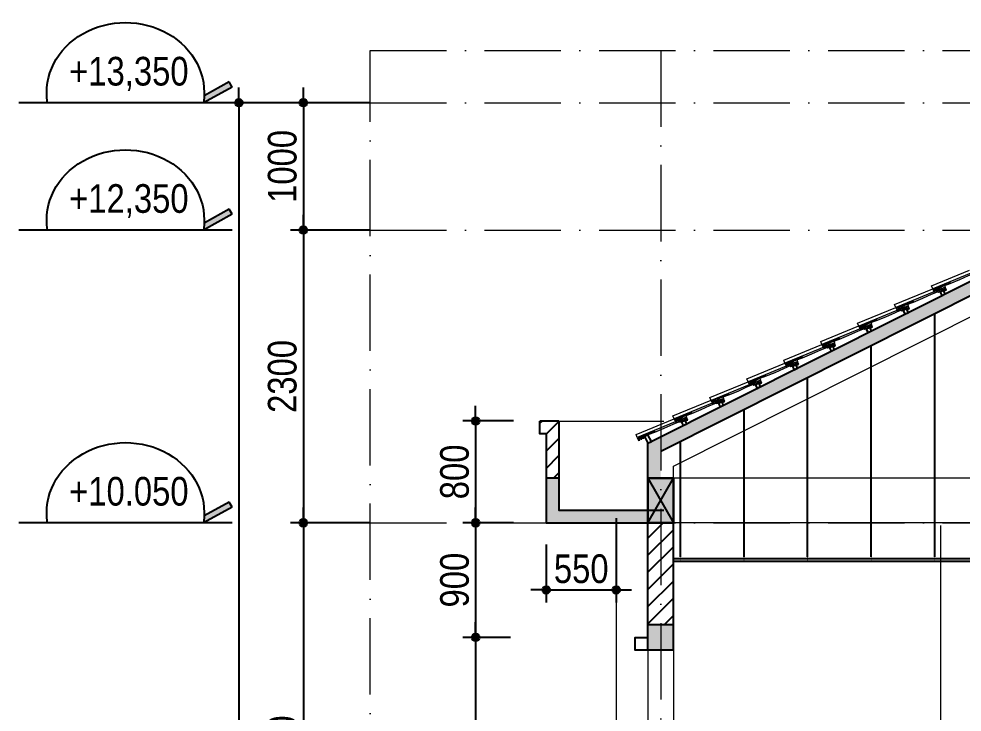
# Model space of a CAD drawing. Extents: x -1107188 to -523840, y 39692 to 514392.
# Drawn here: x -1088524 to -1081108, y 359529 to 364975 of the extents above; entities that cross this region are included whole.
import ezdxf
from ezdxf.enums import TextEntityAlignment as Align

# ---------------------------------------------------------------- set-up
doc = ezdxf.new("R2010")
doc.units = 0
doc.linetypes.add('ACAD_ISO10W100', pattern=[18, 12, -3, 0, -3])
doc.layers.get('DEFPOINTS').update_dxf_attribs({"linetype": 'CONTINUOUS'})
for name, color, linetype in [('009', 251, 'CONTINUOUS'), ('daucat', 220, 'CONTINUOUS'), ('DIM', 1, 'CONTINUOUS'), ('DOOR', 20, 'CONTINUOUS'), ('HACH', 8, 'CONTINUOUS'), ('netthay', 2, 'CONTINUOUS'), ('TAGS', 60, 'CONTINUOUS'), ('TUONG', 131, 'CONTINUOUS')]:
    doc.layers.add(name, color=color, linetype=linetype)
doc.layers.add('NET-THAY', color=2, linetype='CONTINUOUS', lineweight=13)
doc.layers.add('TRUC', color=24, linetype='CONTINUOUS', lineweight=0)
doc.styles.add('HEL-CONDENSE', font='')
doc.styles.get("Standard").update_dxf_attribs({"font": ''})
doc.styles.add('VNI-HELVE-CONDENSEN', font='')
doc.styles.get('HEL-CONDENSE').set_extended_font_data('VNI-Helve-Condense')
doc.styles.get('Standard').set_extended_font_data('VNI-Helve-Condense')
doc.styles.get('VNI-HELVE-CONDENSEN').set_extended_font_data('VNI-Helve-Condense')
doc.dimstyles.new('D100', dxfattribs={"dimtxt": 225, "dimasz": 1.2, "dimexe": 100, "dimexo": 0, "dimgap": 50, "dimtad": 1, "dimdec": 0, "dimzin": 13, "dimdsep": 46, "dimtxsty": 'HEL-CONDENSE', "dimblk": 'D50', "dimcen": 0, "dimclrd": 1, "dimclre": 1, "dimclrt": 7, "dimadec": 0, "dimazin": 0, "dimtfac": 1, "dimtdec": 0, "dimtmove": 0, "dimatfit": 3, "dimldrblk": 'D50', "dimfxl": 1, "dimtolj": 1, "dimtzin": 13, "dimarcsym": 0})
doc.dimstyles.get("Standard").update_dxf_attribs({"dimtxt": 0.18, "dimasz": 0.18, "dimexe": 0.18, "dimexo": 0.0625, "dimgap": 0.09, "dimtad": 0, "dimtih": 1, "dimtoh": 1, "dimdec": 4, "dimzin": 0, "dimdsep": 46, "dimtxsty": 'Standard', "dimcen": 0.09, "dimadec": 0, "dimazin": 0, "dimtfac": 1, "dimtdec": 4, "dimtofl": 0, "dimtmove": 0, "dimatfit": 3, "dimfxl": 1, "dimtolj": 1, "dimtzin": 0, "dimarcsym": 0})
pattern_1 = [(50, (-273694.05, -159675.198), (7.17260183, -0.62752135), [0.75, -8.25]), (355, (-273694.05, -159675.198), (-1.38751334, 7.52192134), [0.6, -6.6]), (100.4514, (-273693.452, -159675.25), (5.78509382, 6.89439542), [0.6374019, -7.01142112]), (46.1842, (-273694.05, -159673.198), (10.67241049, -1.65519014), [1.125, -12.375]), (96.6356, (-273693.161, -159673.336), (9.34662706, 9.7411787), [0.95610288, -10.51713]), (351.1842, (-273694.05, -159673.198), (9.34661945, 9.741186), [0.9, -9.9]), (21, (-273693.05, -159673.698), (5.96907052, -4.02618891), [0.75, -8.25]), (326, (-273693.05, -159673.698), (2.43315332, 7.25150045), [0.6, -6.6]), (71.4514, (-273692.5525, -159674.0334), (8.40222629, 3.22530497), [0.6374019, -7.01142112]), (37.5, (-273694.05, -159675.1978), (0.121598553, 3.328938538), [0, -6.52, 0, -6.7, 0, -6.625]), (7.5, (-273694.05, -159675.198), (2.630695374, 3.94411712), [0, -3.82, 0, -6.37, 0, -2.525]), (327.5, (-273696.28, -159675.1978), (5.338224362, -0.225548717), [0, -2.5, 0, -7.8, 0, -10.35]), (317.5, (-273697.28, -159675.198), (5.83186169, 1.00104982), [0, -3.25, 0, -5.18, 0, -7.35])]

# ---------------------------------------------------------------- blocks, each defined once
blk = doc.blocks.new('D50')
at = {"layer": 'DIM'}
blk.add_hatch(color=256, dxfattribs=at).paths.add_polyline_path([(25, 0, 1), (-25, 0, 1)])
blk.add_line((25, 0), (100, 0), dxfattribs=at)
blk.add_circle((0, 0), 25, dxfattribs=at)
blk = doc.blocks.new('*D1056')
at = {"layer": 'DEFPOINTS', "color": 0, "transparency": 16777216}
for p in [(-1085763, 364316.2), (-1086287.5, 363316.2), (-1085763, 363316.2)]:
    blk.add_point(p, dxfattribs=at)
at = {"layer": 'DIM', "color": 1, "lineweight": -2, "transparency": 16777216}
for p, q in [((-1085763, 364316.2), (-1086387.5, 364316.2)), ((-1086287.5, 364315), (-1086287.5, 363317.4)), ((-1085763, 363316.2), (-1086387.5, 363316.2))]:
    blk.add_line(p, q, dxfattribs=at)
at = {"layer": 'DIM', "color": 1, "lineweight": -2, "transparency": 16777216, "xscale": 1.199999999999999, "yscale": 1.199999999999999, "zscale": 1.199999999999999}
for p, rotation in [((-1086287.5, 364316.2), 90), ((-1086287.5, 363316.2), 270)]:
    blk.add_blockref('D50', p, dxfattribs=dict(at, rotation=rotation))
at = {"layer": 'DIM', "color": 7, "transparency": 16777216, "insert": (-1086452.4, 363816.2), "char_height": 225, "attachment_point": 5, "rotation": 90, "style": 'HEL-CONDENSE'}
blk.add_mtext('\\A1;1000', dxfattribs=at)
blk = doc.blocks.new('*D1057')
at = {"layer": 'DEFPOINTS', "color": 0, "transparency": 16777216}
for p in [(-1085763, 363316.2), (-1086287.5, 361016.2), (-1085763, 361016.2)]:
    blk.add_point(p, dxfattribs=at)
at = {"layer": 'DIM', "color": 1, "lineweight": -2, "transparency": 16777216}
for p, q in [((-1085763, 363316.2), (-1086387.5, 363316.2)), ((-1086287.5, 363315), (-1086287.5, 361017.4)), ((-1085763, 361016.2), (-1086387.5, 361016.2))]:
    blk.add_line(p, q, dxfattribs=at)
at = {"layer": 'DIM', "color": 1, "lineweight": -2, "transparency": 16777216, "xscale": 1.199999999999999, "yscale": 1.199999999999999, "zscale": 1.199999999999999}
for p, rotation in [((-1086287.5, 363316.2), 90), ((-1086287.5, 361016.2), 270)]:
    blk.add_blockref('D50', p, dxfattribs=dict(at, rotation=rotation))
at = {"layer": 'DIM', "color": 7, "transparency": 16777216, "insert": (-1086452.4, 362166.2), "char_height": 225, "attachment_point": 5, "rotation": 90, "style": 'HEL-CONDENSE'}
blk.add_mtext('\\A1;2300', dxfattribs=at)
blk = doc.blocks.new('*D1058')
at = {"layer": 'DEFPOINTS', "color": 0, "transparency": 16777216}
for p in [(-1085763, 361016.2), (-1086287.5, 357416.2), (-1085763, 357416.2)]:
    blk.add_point(p, dxfattribs=at)
at = {"layer": 'DIM', "color": 1, "lineweight": -2, "transparency": 16777216}
for p, q in [((-1085763, 361016.2), (-1086387.5, 361016.2)), ((-1086287.5, 361015), (-1086287.5, 357417.4)), ((-1085763, 357416.2), (-1086387.5, 357416.2))]:
    blk.add_line(p, q, dxfattribs=at)
at = {"layer": 'DIM', "color": 1, "lineweight": -2, "transparency": 16777216, "xscale": 1.199999999999999, "yscale": 1.199999999999999, "zscale": 1.199999999999999}
for p, rotation in [((-1086287.5, 361016.2), 90), ((-1086287.5, 357416.2), 270)]:
    blk.add_blockref('D50', p, dxfattribs=dict(at, rotation=rotation))
at = {"layer": 'DIM', "color": 7, "transparency": 16777216, "insert": (-1086452.4, 359216.2), "char_height": 225, "attachment_point": 5, "rotation": 90, "style": 'HEL-CONDENSE'}
blk.add_mtext('\\A1;3600', dxfattribs=at)
blk = doc.blocks.new('*D1062')
at = {"layer": 'DEFPOINTS', "color": 0, "transparency": 16777216}
for p in [(-1086387.5, 364316.2), (-1086794.5, 350966.2), (-1086387.5, 350966.2)]:
    blk.add_point(p, dxfattribs=at)
at = {"layer": 'DIM', "color": 1, "lineweight": -2, "transparency": 16777216}
for p, q in [((-1086387.5, 364316.2), (-1086894.5, 364316.2)), ((-1086794.5, 364315), (-1086794.5, 350967.4)), ((-1086387.5, 350966.2), (-1086894.5, 350966.2))]:
    blk.add_line(p, q, dxfattribs=at)
at = {"layer": 'DIM', "color": 1, "lineweight": -2, "transparency": 16777216, "xscale": 1.199999999999999, "yscale": 1.199999999999999, "zscale": 1.199999999999999}
for p, rotation in [((-1086794.5, 364316.2), 90), ((-1086794.5, 350966.2), 270)]:
    blk.add_blockref('D50', p, dxfattribs=dict(at, rotation=rotation))
at = {"layer": 'DIM', "color": 7, "transparency": 16777216, "insert": (-1086959.4, 357810), "char_height": 225, "attachment_point": 5, "rotation": 90, "style": 'HEL-CONDENSE'}
blk.add_mtext('\\A1;13350', dxfattribs=at)
blk = doc.blocks.new('CAODO')
at = {"layer": 'TAGS', "linetype": 'Continuous'}
h = blk.add_hatch(color=256, dxfattribs=at)
edge = h.paths.add_edge_path()
edge.add_line((-906.9, 181.5), (-931, 137.7))
edge.add_line((-931, 137.7), (-681, 0))
edge.add_ellipse((0, 87.1), major_axis=(688, 0), ratio=0.890858, start_angle=182.47792, end_angle=188.16658, ccw=False)
edge.add_line((-687.4, 60.6), (-906.9, 181.5))
for p, q in [((-931, 137.7), (-906.9, 181.5)), ((-906.9, 181.5), (-687.4, 60.6)), ((-931, 137.7), (-681, 0)), ((-931, 0), (931, 0))]:
    blk.add_line(p, q, dxfattribs=at)
blk.add_ellipse((0, 87.1), major_axis=(688, 0), ratio=0.890858, start_param=-0.142534, end_param=3.284126, dxfattribs=at)
at = {"layer": 'TAGS', "linetype": 'Continuous', "style": 'VNI-HELVE-CONDENSEN'}
blk.add_attdef('0.000', text='', height=250, dxfattribs=at).set_placement((0.2, 232.3), align=Align.MIDDLE_CENTER)
blk = doc.blocks.new('A$C281F37C7')
at = {"layer": 'NET-THAY'}
h = blk.add_hatch(dxfattribs=at)
h.set_pattern_fill('AR-CONC', color=8, style=0)
h.set_pattern_definition(pattern_1)
h.paths.add_polyline_path([(212.7, 140.4), (212.8, 140.6), (212.8, 140.9), (212.8, 141.2), (212.8, 142), (214, 142.8), (214.4, 143), (214.7, 143.2), (215.1, 143.3), (215.4, 143.4), (215.8, 143.4), (216.2, 143.3), (216.6, 143.3), (216.9, 143.2), (217.3, 143), (217.6, 142.8), (217.9, 142.6), (223, 136.8), (223.2, 136.6), (223.5, 136.4), (223.8, 136.2), (224.2, 136), (224.5, 135.9), (224.9, 135.8), (225.2, 135.8), (225.6, 135.8), (225.9, 135.8), (226.3, 135.9), (226.6, 136), (227, 136.2), (227.3, 136.4), (241, 146.5), (225.9, 166.9), (160.7, 118.8), (166.5, 111), (175.7, 117.8), (176.5, 118.4), (183.1, 115.9), (183.3, 115.8), (183.6, 115.8), (183.9, 115.8), (184.1, 115.9), (184.4, 116), (184.6, 116.2), (199.5, 128.9), (199.5, 129), (199.5, 129), (202.2, 131.3), (202.2, 131.3), (209.8, 137.8), (209.8, 137.8), (212.3, 140), (212.4, 140.1), (212.4, 140.1), (212.5, 140.2)])
h = blk.add_hatch(dxfattribs=at)
h.set_pattern_fill('AR-CONC', color=8, style=0)
h.set_pattern_definition(pattern_1)
h.paths.add_polyline_path([(135.5, 88.1), (166.5, 111), (160.7, 118.8), (6.9, 5.3), (18.4, -2), (75.7, 40.3)])
h = blk.add_hatch(dxfattribs=at)
h.set_pattern_fill('AR-CONC', color=8, style=0)
h.set_pattern_definition(pattern_1)
h.paths.add_polyline_path([(11.4, -7.2), (18.4, -2), (6.9, 5.3), (-112, -82.5), (-96.9, -102.9), (-89.3, -97.3), (-89, -97.1), (-88.7, -96.8), (-88.5, -96.5), (-88.3, -96.2), (-88.2, -95.9), (-88.1, -95.5), (-88, -95.2), (-87.2, -89.1), (-87.2, -88.8), (-87.1, -88.4), (-87, -88.1), (-86.8, -87.7), (-86.6, -87.4), (-86.4, -87.1), (-86.1, -86.9), (-85.8, -86.7), (-85.5, -86.5), (-85.1, -86.3), (-84.8, -86.2), (-84.4, -86.2), (-84.1, -86.1), (-83.7, -86.2), (-83.3, -86.2), (-77.8, -87.2), (-77.5, -87.2), (-77.1, -87.2), (-76.8, -87.2), (-76.4, -87.1), (-76.1, -87), (-75.8, -86.8), (-75.5, -86.6), (-75.2, -86.4), (-74.9, -86.1), (-74.7, -85.8), (-74.5, -85.5), (-74.4, -85.2), (-74.3, -84.8), (-74.2, -84.5), (-73.3, -78.6), (-73.2, -78.3), (-73.1, -77.9), (-73, -77.6), (-72.8, -77.3), (-72.6, -77), (-72.3, -76.7), (-72, -76.5), (-71.7, -76.3), (-71.4, -76.2), (-71.1, -76), (-70.7, -75.9), (-70.4, -75.9), (-70, -75.9), (-69.7, -75.9), (-63.8, -76.8), (-63.4, -76.8), (-63.1, -76.8), (-62.7, -76.8), (-62.3, -76.7), (-62, -76.6), (-61.7, -76.4), (-61.4, -76.2), (-61.1, -75.9), (-60.8, -75.7), (-60.6, -75.4), (-60.4, -75), (-60.3, -74.7), (-60.2, -74.3), (-60.1, -74), (-60.1, -73.6), (-60.1, -73.2), (-60.2, -72.9), (-60.9, -70.2), (-61, -69.5), (-61.1, -68.8), (-61.2, -68.1), (-61.2, -67.4), (-61.2, -66.7), (-61.2, -66), (-61.1, -65.3), (-60.9, -64.6), (-60.8, -63.9), (-60.6, -63.2), (-60.3, -62.5), (-60.1, -61.9), (-59.7, -61.3), (-59.4, -60.6), (-59, -60), (-57.7, -58.4), (-57.2, -57.9), (-56.6, -57.4), (-56.1, -57), (-50.4, -52.8), (-50.1, -52.5), (-49.8, -52.3), (-49.6, -51.9), (-49.4, -51.6), (-49.3, -51.2), (-49.2, -50.8), (-49, -49.1), (-48.9, -48.7), (-48.7, -48.3), (-48.6, -48), (-48.3, -47.7), (-48.1, -47.4), (-47.8, -47.1), (-34.7, -37.5)])
blk.add_line((217.4, 178.4), (225.9, 166.9), dxfattribs=at)
blk.add_lwpolyline([(-74.9, -86.1), (-74.7, -85.8), (-74.5, -85.5), (-74.4, -85.2), (-74.3, -84.8), (-74.2, -84.5), (-73.3, -78.6), (-73.2, -78.3), (-73.1, -77.9), (-73, -77.6), (-72.8, -77.3), (-72.6, -77), (-72.3, -76.7), (-72, -76.5), (-71.7, -76.3), (-71.4, -76.2), (-71.1, -76), (-70.7, -75.9), (-70.4, -75.9), (-70, -75.9), (-69.7, -75.9), (-63.8, -76.8), (-63.4, -76.8), (-63.1, -76.8), (-62.7, -76.8), (-62.3, -76.7), (-62, -76.6), (-61.7, -76.4), (-61.4, -76.2), (-61.1, -75.9), (-60.8, -75.7), (-60.6, -75.4), (-60.4, -75), (-60.3, -74.7), (-60.2, -74.3), (-60.1, -74), (-60.1, -73.6), (-60.1, -73.2), (-60.2, -72.9), (-60.9, -70.2), (-61, -69.5), (-61.1, -68.8), (-61.2, -68.1), (-61.2, -67.4), (-61.2, -66.7), (-61.2, -66), (-61.1, -65.3), (-60.9, -64.6), (-60.8, -63.9), (-60.6, -63.2), (-60.3, -62.5), (-60.1, -61.9), (-59.7, -61.3), (-59.4, -60.6), (-59, -60), (-57.7, -58.4), (-57.2, -57.9), (-56.6, -57.4), (-56.1, -57), (-50.4, -52.8), (-50.1, -52.5), (-49.8, -52.3), (-49.6, -51.9), (-49.4, -51.6), (-49.3, -51.2), (-49.2, -50.8), (-49, -49.1), (-48.9, -48.7), (-48.7, -48.3), (-48.6, -48), (-48.3, -47.7), (-48.1, -47.4), (-47.8, -47.1), (-34.7, -37.5), (11.4, -7.2), (75.7, 40.3), (135.5, 88.1), (175.7, 117.8), (176.5, 118.4), (183.1, 115.9), (183.3, 115.8), (183.6, 115.8), (183.9, 115.8), (184.1, 115.9), (184.4, 116), (184.6, 116.2), (212.3, 140), (212.5, 140.2), (212.7, 140.4), (212.8, 140.6), (212.8, 140.9), (212.8, 141.2), (212.8, 142), (214, 142.8), (214.4, 143), (214.7, 143.2), (215.1, 143.3), (215.4, 143.4), (215.8, 143.4), (216.2, 143.3), (216.6, 143.3), (216.9, 143.2), (217.3, 143), (217.6, 142.8), (217.9, 142.6), (223, 136.8), (223.2, 136.6), (223.5, 136.4), (223.8, 136.2), (224.2, 136), (224.5, 135.9), (224.9, 135.8), (225.2, 135.8), (225.6, 135.8), (225.9, 135.8), (226.3, 135.9), (226.6, 136), (227, 136.2), (227.3, 136.4), (241, 146.5), (225.9, 166.9), (-112, -82.5), (-96.9, -102.9), (-89.3, -97.3), (-89, -97.1), (-88.7, -96.8), (-88.5, -96.5), (-88.3, -96.2), (-88.2, -95.9), (-88.1, -95.5), (-88, -95.2), (-87.2, -89.1), (-87.2, -88.8), (-87.1, -88.4), (-87, -88.1), (-86.8, -87.7), (-86.6, -87.4), (-86.4, -87.1), (-86.1, -86.9), (-85.8, -86.7), (-85.5, -86.5), (-85.1, -86.3), (-84.8, -86.2), (-84.4, -86.2), (-84.1, -86.1), (-83.7, -86.2), (-83.3, -86.2), (-77.8, -87.2), (-77.5, -87.2), (-77.1, -87.2), (-76.8, -87.2), (-76.4, -87.1), (-76.1, -87), (-75.8, -86.8), (-75.5, -86.6), (-75.2, -86.4)], close=True, dxfattribs=at)
blk.add_lwpolyline([(-112, -82.5), (-127.1, -62.1), (133.6, 130.4)], dxfattribs=at)
blk = doc.blocks.new('*D1162')
at = {"layer": 'DEFPOINTS', "color": 0, "linetype": 'Continuous', "transparency": 16777216}
for p in [(-1083828, 361051.9), (-1084378, 360847), (-1083828, 360489.2)]:
    blk.add_point(p, dxfattribs=at)
at = {"layer": 'DIM', "color": 1, "linetype": 'Continuous', "lineweight": -2, "transparency": 16777216}
for p, q in [((-1083828, 361051.9), (-1083828, 360389.2)), ((-1084378, 360847), (-1084378, 360389.2)), ((-1084376.8, 360489.2), (-1083829.2, 360489.2))]:
    blk.add_line(p, q, dxfattribs=at)
at = {"layer": 'DIM', "color": 1, "linetype": 'Continuous', "lineweight": -2, "transparency": 16777216, "xscale": 1.199999999999999, "yscale": 1.199999999999999, "zscale": 1.199999999999999, "rotation": 180}
blk.add_blockref('D50', (-1084378, 360489.2), dxfattribs=at)
at = {"layer": 'DIM', "color": 1, "linetype": 'Continuous', "lineweight": -2, "transparency": 16777216, "xscale": 1.199999999999999, "yscale": 1.199999999999999, "zscale": 1.199999999999999}
blk.add_blockref('D50', (-1083828, 360489.2), dxfattribs=at)
at = {"layer": 'DIM', "color": 7, "linetype": 'Continuous', "transparency": 16777216, "insert": (-1084103, 360654.1), "char_height": 225, "attachment_point": 5, "style": 'HEL-CONDENSE'}
blk.add_mtext('\\A1;550', dxfattribs=at)
blk = doc.blocks.new('*D1110')
at = {"layer": 'DEFPOINTS', "color": 0, "linetype": 'Continuous', "transparency": 16777216}
for p in [(-1084636.6, 361816.2), (-1084933.1, 361016.2), (-1084636.6, 361016.2)]:
    blk.add_point(p, dxfattribs=at)
at = {"layer": 'DIM', "color": 1, "linetype": 'Continuous', "lineweight": -2, "transparency": 16777216}
for p, q in [((-1084636.6, 361816.2), (-1085033.1, 361816.2)), ((-1084933.1, 361815), (-1084933.1, 361017.4)), ((-1084636.6, 361016.2), (-1085033.1, 361016.2))]:
    blk.add_line(p, q, dxfattribs=at)
at = {"layer": 'DIM', "color": 1, "linetype": 'Continuous', "lineweight": -2, "transparency": 16777216, "xscale": 1.199999999999999, "yscale": 1.199999999999999, "zscale": 1.199999999999999}
for p, rotation in [((-1084933.1, 361816.2), 90), ((-1084933.1, 361016.2), 270)]:
    blk.add_blockref('D50', p, dxfattribs=dict(at, rotation=rotation))
at = {"layer": 'DIM', "color": 7, "linetype": 'Continuous', "transparency": 16777216, "insert": (-1085098, 361416.2), "char_height": 225, "attachment_point": 5, "rotation": 90, "style": 'HEL-CONDENSE'}
blk.add_mtext('\\A1;800', dxfattribs=at)
blk = doc.blocks.new('*D1111')
at = {"layer": 'DEFPOINTS', "color": 0, "linetype": 'Continuous', "transparency": 16777216}
for p in [(-1084636.6, 361016.2), (-1084933.1, 360116.2), (-1084658.7, 360116.2)]:
    blk.add_point(p, dxfattribs=at)
at = {"layer": 'DIM', "color": 1, "linetype": 'Continuous', "lineweight": -2, "transparency": 16777216}
for p, q in [((-1084636.6, 361016.2), (-1085033.1, 361016.2)), ((-1084933.1, 361015), (-1084933.1, 360117.4)), ((-1084658.7, 360116.2), (-1085033.1, 360116.2))]:
    blk.add_line(p, q, dxfattribs=at)
at = {"layer": 'DIM', "color": 1, "linetype": 'Continuous', "lineweight": -2, "transparency": 16777216, "xscale": 1.199999999999999, "yscale": 1.199999999999999, "zscale": 1.199999999999999}
for p, rotation in [((-1084933.1, 361016.2), 90), ((-1084933.1, 360116.2), 270)]:
    blk.add_blockref('D50', p, dxfattribs=dict(at, rotation=rotation))
at = {"layer": 'DIM', "color": 7, "linetype": 'Continuous', "transparency": 16777216, "insert": (-1085098, 360566.2), "char_height": 225, "attachment_point": 5, "rotation": 90, "style": 'HEL-CONDENSE'}
blk.add_mtext('\\A1;900', dxfattribs=at)
blk = doc.blocks.new('*D1112')
at = {"layer": 'DEFPOINTS', "color": 0, "linetype": 'Continuous', "transparency": 16777216}
for p in [(-1084658.7, 360116.2), (-1084933.1, 358116.2), (-1084583.7, 358116.2)]:
    blk.add_point(p, dxfattribs=at)
at = {"layer": 'DIM', "color": 1, "linetype": 'Continuous', "lineweight": -2, "transparency": 16777216}
for p, q in [((-1084658.7, 360116.2), (-1085033.1, 360116.2)), ((-1084933.1, 360115), (-1084933.1, 358117.4)), ((-1084583.7, 358116.2), (-1085033.1, 358116.2))]:
    blk.add_line(p, q, dxfattribs=at)
at = {"layer": 'DIM', "color": 1, "linetype": 'Continuous', "lineweight": -2, "transparency": 16777216, "xscale": 1.199999999999999, "yscale": 1.199999999999999, "zscale": 1.199999999999999}
for p, rotation in [((-1084933.1, 360116.2), 90), ((-1084933.1, 358116.2), 270)]:
    blk.add_blockref('D50', p, dxfattribs=dict(at, rotation=rotation))
at = {"layer": 'DIM', "color": 7, "linetype": 'Continuous', "transparency": 16777216, "insert": (-1085098, 359116.2), "char_height": 225, "attachment_point": 5, "rotation": 90, "style": 'HEL-CONDENSE'}
blk.add_mtext('\\A1;2000', dxfattribs=at)

msp = doc.modelspace()

# ---------------------------------------------------------------- hatches: boundary and pattern name
at = {"layer": '009'}
h = msp.add_hatch(dxfattribs=at)
h.set_pattern_fill('ANSI31', color=256, scale=30, style=0)
h.set_pattern_definition([(45, (-2383834.07, 165885.91), (-67.351921, 67.351921), [])])
h.paths.add_polyline_path([(-1084278.048, 361816.155), (-1084428.048, 361816.155), (-1084428.048, 361716.155), (-1084378.048, 361716.155), (-1084378.048, 361366.155), (-1084278.048, 361366.155)])
h.paths.add_polyline_path([(-1083478.048, 361016.155), (-1083578.048, 361016.155), (-1083578.048, 360216.155), (-1083478.048, 360216.155)])
h.paths.add_polyline_path([(-1083378.048, 361016.155), (-1083478.048, 361016.155), (-1083478.048, 360216.155), (-1083378.048, 360216.155)])
at = {"layer": 'NET-THAY'}
h = msp.add_hatch(dxfattribs=at)
h.set_pattern_fill('AR-CONC', color=8, style=0)
h.set_pattern_definition([(35.9228278, (-1386103.811, 274304.953), (6.80457029, -2.35325798), [0.75, -8.25]), (340.9228278, (-1386103.811, 274304.953), (0.48370129, 7.6335134), [0.6, -6.6]), (86.3742278, (-1386103.244, 274304.757), (7.28827564, 5.2802497), [0.6374019, -7.01142112]), (32.107028, (-1386103.325, 274306.893), (9.94931778, -4.20131832), [1.125, -12.375]), (82.558428, (-1386102.495, 274306.543), (11.4352715, 7.1752746), [0.95610288, -10.51713]), (337.107028, (-1386103.325, 274306.893), (11.4352659, 7.1752835), [0.9, -9.9]), (6.9228278, (-1386102.476, 274306.165), (4.81052917, -5.35712694), [0.75, -8.25]), (311.9228278, (-1386102.476, 274306.165), (4.12385541, 6.44191822), [0.6, -6.6]), (57.3742278, (-1386102.0754, 274305.7185), (8.93438536, 1.0847843), [0.6374019, -7.01142112]), (23.4228278, (-1386103.811, 274304.9532), (0.927639804, 3.199390941), [0, -6.52, 0, -6.7, 0, -6.625]), (353.4228278, (-1386103.811, 274304.9532), (3.511014947, 3.18581105), [0, -3.82, 0, -6.37, 0, -2.525]), (313.4228278, (-1386105.974, 274305.4956), (5.12305225, -1.517183968), [0, -2.5, 0, -7.8, 0, -10.35]), (303.4228278, (-1386106.944, 274305.739), (5.900208975, -0.447488114), [0, -3.25, 0, -5.18, 0, -7.35])])
h.paths.add_polyline_path([(-1081782.214, 362604.98), (-1081774.13, 362608.304), (-1081783.511, 362618.178), (-1081920.22, 362561.949), (-1081910.558, 362538.458), (-1081901.744, 362542.084), (-1081901.418, 362542.24), (-1081901.112, 362542.431), (-1081900.83, 362542.657), (-1081900.574, 362542.912), (-1081900.349, 362543.195), (-1081900.158, 362543.501), (-1081900.002, 362543.827), (-1081897.782, 362549.509), (-1081897.648, 362549.851), (-1081897.475, 362550.175), (-1081897.267, 362550.477), (-1081897.025, 362550.753), (-1081896.753, 362551), (-1081896.455, 362551.213), (-1081896.134, 362551.392), (-1081895.794, 362551.532), (-1081895.441, 362551.633), (-1081895.079, 362551.692), (-1081894.712, 362551.71), (-1081894.346, 362551.685), (-1081893.985, 362551.619), (-1081893.634, 362551.512), (-1081893.297, 362551.365), (-1081888.208, 362549.105), (-1081887.869, 362548.985), (-1081887.519, 362548.903), (-1081887.162, 362548.86), (-1081886.802, 362548.859), (-1081886.445, 362548.897), (-1081886.094, 362548.976), (-1081885.754, 362549.093), (-1081885.429, 362549.248), (-1081885.124, 362549.438), (-1081884.842, 362549.661), (-1081884.587, 362549.915), (-1081884.362, 362550.195), (-1081884.169, 362550.499), (-1081884.013, 362550.823), (-1081881.724, 362556.311), (-1081881.568, 362556.634), (-1081881.376, 362556.937), (-1081881.152, 362557.217), (-1081880.897, 362557.471), (-1081880.616, 362557.694), (-1081880.312, 362557.884), (-1081879.988, 362558.039), (-1081879.649, 362558.156), (-1081879.299, 362558.235), (-1081878.942, 362558.275), (-1081878.583, 362558.274), (-1081878.227, 362558.233), (-1081877.877, 362558.152), (-1081877.538, 362558.033), (-1081872.051, 362555.743), (-1081871.703, 362555.621), (-1081871.343, 362555.539), (-1081870.976, 362555.5), (-1081870.607, 362555.503), (-1081870.241, 362555.549), (-1081869.883, 362555.636), (-1081869.537, 362555.764), (-1081869.208, 362555.931), (-1081868.901, 362556.135), (-1081868.619, 362556.372), (-1081868.366, 362556.641), (-1081868.146, 362556.937), (-1081867.961, 362557.256), (-1081867.814, 362557.595), (-1081867.707, 362557.948), (-1081867.642, 362558.311), (-1081867.619, 362558.679), (-1081867.604, 362561.417), (-1081867.58, 362562.127), (-1081867.517, 362562.835), (-1081867.414, 362563.538), (-1081867.272, 362564.235), (-1081867.091, 362564.922), (-1081866.872, 362565.598), (-1081866.616, 362566.261), (-1081866.323, 362566.908), (-1081865.994, 362567.538), (-1081865.631, 362568.149), (-1081865.234, 362568.738), (-1081864.804, 362569.304), (-1081864.344, 362569.846), (-1081863.854, 362570.36), (-1081863.336, 362570.847), (-1081861.63, 362572.122), (-1081861.017, 362572.481), (-1081860.385, 362572.806), (-1081859.735, 362573.094), (-1081853.224, 362575.772), (-1081852.872, 362575.945), (-1081852.545, 362576.162), (-1081852.249, 362576.42), (-1081851.99, 362576.715), (-1081851.771, 362577.04), (-1081851.597, 362577.392), (-1081850.92, 362579.014), (-1081850.746, 362579.365), (-1081850.527, 362579.691), (-1081850.267, 362579.986), (-1081849.972, 362580.244), (-1081849.645, 362580.461), (-1081849.293, 362580.633), (-1081834.22, 362586.833)])
at = {"layer": 'TUONG'}
h = msp.add_hatch(color=4, dxfattribs=at)
h.paths.add_polyline_path([(-1074578.048, 363177.025), (-1077378.048, 363177.025), (-1077378.048, 363077.025), (-1074578.048, 363077.025)])
h.paths.add_polyline_path([(-1077578.048, 363177.025), (-1080478.048, 363177.025), (-1080478.048, 363077.025), (-1077578.048, 363077.025)])
h.paths.add_polyline_path([(-1083478.048, 361691.68), (-1083578.048, 361641.435), (-1083578.048, 361366.155), (-1083478.048, 361366.155)])
h.paths.add_polyline_path([(-1083478.048, 361579.767), (-1080498.14, 363077.025), (-1080478.048, 363077.025), (-1080478.048, 363177.025), (-1080521.85, 363177.025), (-1083478.048, 361691.68)])
h = msp.add_hatch(color=4, dxfattribs=at)
h.paths.add_polyline_path([(-1083453.048, 361116.155), (-1083453.048, 361016.155), (-1083578.048, 361016.155), (-1083578.048, 361116.155)])
h.paths.add_polyline_path([(-1084278.048, 361366.155), (-1084378.048, 361366.155), (-1084378.048, 361016.155), (-1083578.048, 361016.155), (-1083578.048, 361116.155), (-1084278.048, 361116.155)])
h = msp.add_hatch(color=256, dxfattribs=at)
h.paths.add_polyline_path([(-1083478.048, 360216.155), (-1083578.048, 360216.155), (-1083578.048, 360016.155), (-1083478.048, 360016.155)])
h.paths.add_polyline_path([(-1083378.048, 360216.155), (-1083478.048, 360216.155), (-1083478.048, 360016.155), (-1083378.048, 360016.155)])

# ---------------------------------------------------------------- linework, layer by layer
at = {"layer": 'daucat', "const_width": 4}
for points in [[(-1083323.048, 360816.155), (-1083323.048, 360716.155), (-1083353.048, 360716.155)], [(-1083323.048, 360816.155), (-1083323.048, 360716.155), (-1083293.048, 360716.155)], [(-1082823.048, 360816.155), (-1082823.048, 360716.155), (-1082853.048, 360716.155)], [(-1082823.048, 360816.155), (-1082823.048, 360716.155), (-1082793.048, 360716.155)], [(-1082323.048, 360816.155), (-1082323.048, 360716.155), (-1082353.048, 360716.155)], [(-1082323.048, 360816.155), (-1082323.048, 360716.155), (-1082293.048, 360716.155)], [(-1081823.048, 360816.155), (-1081823.048, 360716.155), (-1081853.048, 360716.155)], [(-1081823.048, 360816.155), (-1081823.048, 360716.155), (-1081793.048, 360716.155)], [(-1081323.048, 360816.155), (-1081323.048, 360716.155), (-1081353.048, 360716.155)], [(-1081323.048, 360816.155), (-1081323.048, 360716.155), (-1081293.048, 360716.155)]]:
    msp.add_lwpolyline(points, dxfattribs=at)
at = {"layer": 'DOOR'}
for points in [[(-1083378.048, 360736.155), (-1050578.048, 360736.155)], [(-1083378.048, 360716.155), (-1050578.048, 360716.155)]]:
    msp.add_lwpolyline(points, dxfattribs=at)
at = {"layer": 'HACH'}
for points in [[(-1081323.048, 360749.745), (-1081323.048, 362662.549)], [(-1081823.048, 360749.745), (-1081823.048, 362411.323)], [(-1082323.048, 360749.745), (-1082323.048, 362160.098)], [(-1082823.048, 360749.745), (-1082823.048, 361908.873)], [(-1083323.048, 360749.745), (-1083323.048, 361657.647)]]:
    msp.add_lwpolyline(points, dxfattribs=at)
at = {"layer": 'NET-THAY'}
for p, q in [((-1083378.048, 361462.142), (-1080164.038, 363077.025)), ((-1084353.048, 361816.155), (-1083453.048, 361816.155)), ((-1083378.048, 361366.155), (-1083378.048, 361462.142)), ((-1050478.048, 361366.155), (-1083478.048, 361366.155)), ((-1050578.048, 361016.155), (-1083378.048, 361016.155)), ((-1081278.048, 360996.155), (-1081278.048, 357416.155)), ((-1083578.048, 360016.155), (-1083578.048, 358216.155)), ((-1083378.048, 360016.155), (-1083378.048, 358216.155))]:
    msp.add_line(p, q, dxfattribs=at)
msp.add_lwpolyline([(-1083828.048, 361016.155), (-1083828.048, 351716.155)], dxfattribs=at)
at = {"layer": 'TRUC', "linetype": 'ACAD_ISO10W100', "ltscale": 50}
for points in [[(-1085763.032, 364727.721), (-1048568.312, 364727.721)], [(-1083478.048, 364727.721), (-1083478.048, 350666.155)], [(-1085763.032, 364316.155), (-1048568.312, 364316.155)], [(-1085763.032, 363316.155), (-1048568.312, 363316.155)], [(-1085763.032, 361016.155), (-1048568.312, 361016.155)]]:
    msp.add_lwpolyline(points, dxfattribs=at)
msp.add_lwpolyline([(-1085763.032, 364727.721), (-1048568.312, 364727.721), (-1048568.312, 350666.155), (-1085763.032, 350666.155)], close=True, dxfattribs=at)
at = {"layer": 'TUONG', "color": 4}
for p, q in [((-1083578.048, 361641.435), (-1080521.85, 363177.025)), ((-1083478.048, 361579.767), (-1080498.14, 363077.025)), ((-1083578.048, 361366.155), (-1083578.048, 361641.435)), ((-1084278.048, 361366.155), (-1084378.048, 361366.155)), ((-1083578.048, 361016.155), (-1083378.048, 361366.155)), ((-1083578.048, 361366.155), (-1083378.048, 361016.155)), ((-1083578.048, 361016.155), (-1083378.048, 361366.155)), ((-1083578.048, 361366.155), (-1083378.048, 361016.155)), ((-1083578.048, 361216.155), (-1083578.048, 361016.155)), ((-1083578.048, 361216.155), (-1083578.048, 361016.155)), ((-1083578.048, 361216.155), (-1083578.048, 361016.155)), ((-1083378.048, 361216.155), (-1083378.048, 361016.155))]:
    msp.add_line(p, q, dxfattribs=at)
at = {"layer": 'TUONG'}
for p, q in [((-1084278.048, 361816.155), (-1084428.048, 361816.155)), ((-1083578.048, 361266.155), (-1083578.048, 361366.155)), ((-1083578.048, 361366.155), (-1083578.048, 361266.155)), ((-1083578.048, 360016.155), (-1083578.048, 361016.155)), ((-1083378.048, 360016.155), (-1083378.048, 361016.155)), ((-1083378.048, 360216.155), (-1083578.048, 360216.155)), ((-1083378.048, 360016.155), (-1083578.048, 360016.155))]:
    msp.add_line(p, q, dxfattribs=at)
for points in [[(-1081267.557, 362802.344), (-1081240.751, 362815.813), (-1081254.219, 362842.619), (-1081281.026, 362829.15)], [(-1081557.962, 362656.429), (-1081531.156, 362669.898), (-1081544.625, 362696.705), (-1081571.431, 362683.236)], [(-1081848.367, 362510.515), (-1081821.561, 362523.984), (-1081835.03, 362550.79), (-1081861.836, 362537.321)], [(-1082138.773, 362364.6), (-1082111.966, 362378.069), (-1082125.435, 362404.876), (-1082152.242, 362391.407)], [(-1082429.178, 362218.686), (-1082402.371, 362232.155), (-1082415.84, 362258.961), (-1082442.647, 362245.493)], [(-1082719.583, 362072.772), (-1082692.777, 362086.241), (-1082706.246, 362113.047), (-1082733.052, 362099.578)], [(-1083009.988, 361926.857), (-1082983.182, 361940.326), (-1082996.651, 361967.133), (-1083023.457, 361953.664)], [(-1083300.394, 361780.943), (-1083273.587, 361794.412), (-1083287.056, 361821.218), (-1083313.863, 361807.749)], [(-1083578.048, 361641.435), (-1083551.241, 361654.904), (-1083578.179, 361708.517), (-1083604.986, 361695.048)]]:
    msp.add_lwpolyline(points, close=True, dxfattribs=at)
for points in [[(-1084378.048, 361716.155), (-1084428.048, 361716.155), (-1084428.048, 361816.155), (-1084428.048, 361816.155)], [(-1084278.048, 361816.155), (-1084278.048, 361116.155), (-1083453.048, 361116.155)], [(-1084378.048, 361716.155), (-1084378.048, 361016.155), (-1083453.048, 361016.155)], [(-1083578.048, 360016.155), (-1083678.048, 360016.155), (-1083678.048, 360116.155), (-1083578.048, 360116.155)]]:
    msp.add_lwpolyline(points, dxfattribs=at)
at = {"layer": 'TUONG', "color": 4}
for points in [[(-1083378.048, 361366.155), (-1083578.048, 361366.155), (-1083578.048, 361016.155), (-1083378.048, 361016.155)], [(-1083578.048, 361366.155), (-1083378.048, 361366.155), (-1083378.048, 361016.155), (-1083578.048, 361016.155)], [(-1083578.048, 361366.155), (-1083378.048, 361366.155), (-1083378.048, 361016.155), (-1083578.048, 361016.155)]]:
    msp.add_lwpolyline(points, close=True, dxfattribs=at)
at = {"layer": 'TUONG'}
for points in [[(-1083378.048, 361016.155), (-1083578.048, 361016.155), (-1083378.048, 361366.155), (-1083578.048, 361366.155)], [(-1083378.048, 361016.155), (-1083578.048, 361016.155), (-1083378.048, 361366.155), (-1083578.048, 361366.155)], [(-1083378.048, 361016.155), (-1083578.048, 361016.155), (-1083378.048, 361366.155), (-1083578.048, 361366.155)], [(-1083578.048, 361016.155), (-1083378.048, 361016.155), (-1083578.048, 361366.155), (-1083378.048, 361366.155)]]:
    msp.add_trace(points, dxfattribs=at)

# ---------------------------------------------------------------- block references
at = {"layer": 'netthay', "color": 8, "rotation": 345.9228278490406}
for p in [(-1081210.686, 362906.561), (-1081501.091, 362760.646), (-1081791.496, 362614.731), (-1082081.903, 362468.816), (-1082081.902, 362468.817), (-1082372.308, 362322.902), (-1082372.307, 362322.903), (-1082662.714, 362176.987), (-1082662.712, 362176.988), (-1082953.119, 362031.073), (-1082953.117, 362031.074), (-1083243.523, 361885.159), (-1083533.928, 361739.245)]:
    msp.add_blockref('A$C281F37C7', p, dxfattribs=at)
at = {"layer": 'TAGS', "linetype": 'Continuous'}
ref = msp.add_blockref('CAODO', (-1087686.199, 364316.155), dxfattribs=dict(at, xscale=-0.9000000001396984, yscale=0.9000000001396984, zscale=0.9))
ref.add_attrib('0.000', '+13,350', dxfattribs={"color": 7, "linetype": 'Continuous', "height": 225, "style": 'VNI-HELVE-CONDENSEN'}).set_placement((-1087659.367, 364564.253), align=Align.MIDDLE_CENTER)
ref = msp.add_blockref('CAODO', (-1087686.199, 363316.155), dxfattribs=dict(at, xscale=-0.9000000001396984, yscale=0.9000000001396984, zscale=0.9))
ref.add_attrib('0.000', '+12,350', dxfattribs={"color": 7, "linetype": 'Continuous', "height": 225, "style": 'VNI-HELVE-CONDENSEN'}).set_placement((-1087659.367, 363564.253), align=Align.MIDDLE_CENTER)
ref = msp.add_blockref('CAODO', (-1087686.199, 361016.155), dxfattribs=dict(at, xscale=-0.9000000001396984, yscale=0.9000000001396984, zscale=0.9))
ref.add_attrib('0.000', '+10.050', dxfattribs={"color": 7, "linetype": 'Continuous', "height": 225, "style": 'VNI-HELVE-CONDENSEN'}).set_placement((-1087659.367, 361264.253), align=Align.MIDDLE_CENTER)

# ---------------------------------------------------------------- dimensions: what is measured, and where the dimension line sits
at = {"layer": 'DIM'}
for base, p1, p2, picture, middle in [((-1086794.475, 350966.155), (-1086387.509, 364316.155), (-1086387.509, 350966.155), '*D1062', (-1086794.475, 357810.007)), ((-1086287.509, 363316.155), (-1085763.032, 364316.155), (-1085763.032, 363316.155), '*D1056', (-1086287.509, 363816.155))]:
    dim = msp.add_linear_dim(base=base, p1=p1, p2=p2, angle=90, dimstyle='Standard', override={"dimtxt": 225, "dimasz": 1.2, "dimexe": 100, "dimexo": 0, "dimgap": 50, "dimtad": 1, "dimtih": 0, "dimtoh": 0, "dimdec": 2, "dimzin": 13, "dimtxsty": 'HEL-CONDENSE', "dimblk": 'D50', "dimcen": 0, "dimclrd": 1, "dimclre": 1, "dimclrt": 7, "dimtdec": 2, "dimtofl": 1, "dimldrblk": 'D50', "dimtzin": 13}, dxfattribs=at)
    dim.commit()
    dim.dimension.update_dxf_attribs({"geometry": picture, "text_midpoint": middle, "dimtype": 160})
for base, p1, p2, picture, middle in [((-1086287.509, 361016.155), (-1085763.032, 363316.155), (-1085763.032, 361016.155), '*D1057', (-1086452.409, 362166.155)), ((-1086287.509, 357416.155), (-1085763.032, 361016.155), (-1085763.032, 357416.155), '*D1058', (-1086452.409, 359216.155))]:
    dim = msp.add_linear_dim(base=base, p1=p1, p2=p2, angle=90, dimstyle='Standard', override={"dimtxt": 225, "dimasz": 1.2, "dimexe": 100, "dimexo": 0, "dimgap": 50, "dimtad": 1, "dimtih": 0, "dimtoh": 0, "dimdec": 2, "dimzin": 13, "dimtxsty": 'HEL-CONDENSE', "dimblk": 'D50', "dimcen": 0, "dimclrd": 1, "dimclre": 1, "dimclrt": 7, "dimtdec": 2, "dimtofl": 1, "dimtmove": 1, "dimldrblk": 'D50', "dimtzin": 13}, dxfattribs=at)
    dim.commit()
    dim.dimension.update_dxf_attribs({"geometry": picture, "text_midpoint": middle})
at = {"layer": 'DIM', "linetype": 'Continuous'}
dim = msp.add_linear_dim(base=(-1084933.113, 361016.155), p1=(-1084636.551, 361816.155), p2=(-1084636.551, 361016.155), angle=90, dimstyle='D100', dxfattribs=at)
dim.commit()
dim.dimension.update_dxf_attribs({"geometry": '*D1110', "text_midpoint": (-1085098.013, 361416.155)})
for base, p1, p2, picture, middle in [((-1084933.113, 360116.155), (-1084636.551, 361016.155), (-1084658.69, 360116.155), '*D1111', (-1085098.013, 360566.155)), ((-1084933.113, 358116.155), (-1084658.69, 360116.155), (-1084583.69, 358116.155), '*D1112', (-1085098.013, 359116.155))]:
    dim = msp.add_linear_dim(base=base, p1=p1, p2=p2, angle=90, dimstyle='D100', override={"dimtmove": 1}, dxfattribs=at)
    dim.commit()
    dim.dimension.update_dxf_attribs({"geometry": picture, "text_midpoint": middle})
dim = msp.add_linear_dim(base=(-1083828.048, 360489.2), p1=(-1084378.048, 360847.026), p2=(-1083828.048, 361051.871), dimstyle='D100', override={"dimtmove": 1}, dxfattribs=at)
dim.commit()
dim.dimension.update_dxf_attribs({"geometry": '*D1162', "text_midpoint": (-1084103.048, 360654.1)})

doc.saveas('drawing.dxf')
